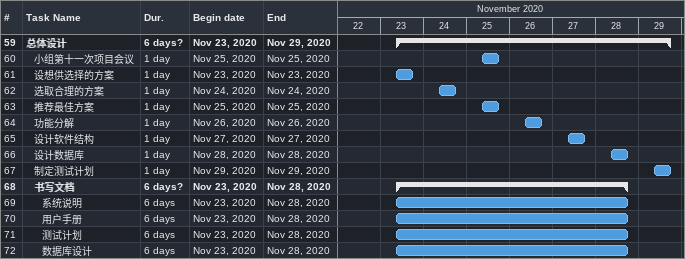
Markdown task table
| ID | Level | Task | Duration | Start | Finish |
|---|---|---|---|---|---|
| 59 | 1 | **总体设计** | 6d? | 2020-11-23 | 2020-11-29 |
| 60 | 2 | 小组第十一次项目会议 | 1d | 2020-11-25 | 2020-11-25 |
| 61 | 2 | 设想供选择的方案 | 1d | 2020-11-23 | 2020-11-23 |
| 62 | 2 | 选取合理的方案 | 1d | 2020-11-24 | 2020-11-24 |
| 63 | 2 | 推荐最佳方案 | 1d | 2020-11-25 | 2020-11-25 |
| 64 | 2 | 功能分解 | 1d | 2020-11-26 | 2020-11-26 |
| 65 | 2 | 设计软件结构 | 1d | 2020-11-27 | 2020-11-27 |
| 66 | 2 | 设计数据库 | 1d | 2020-11-28 | 2020-11-28 |
| 67 | 2 | 制定测试计划 | 1d | 2020-11-29 | 2020-11-29 |
| 68 | 2 | **书写文档** | 6d? | 2020-11-23 | 2020-11-28 |
| 69 | 3 | 系统说明 | 6d | 2020-11-23 | 2020-11-28 |
| 70 | 3 | 用户手册 | 6d | 2020-11-23 | 2020-11-28 |
| 71 | 3 | 测试计划 | 6d | 2020-11-23 | 2020-11-28 |
| 72 | 3 | 数据库设计 | 6d | 2020-11-23 | 2020-11-28 |
